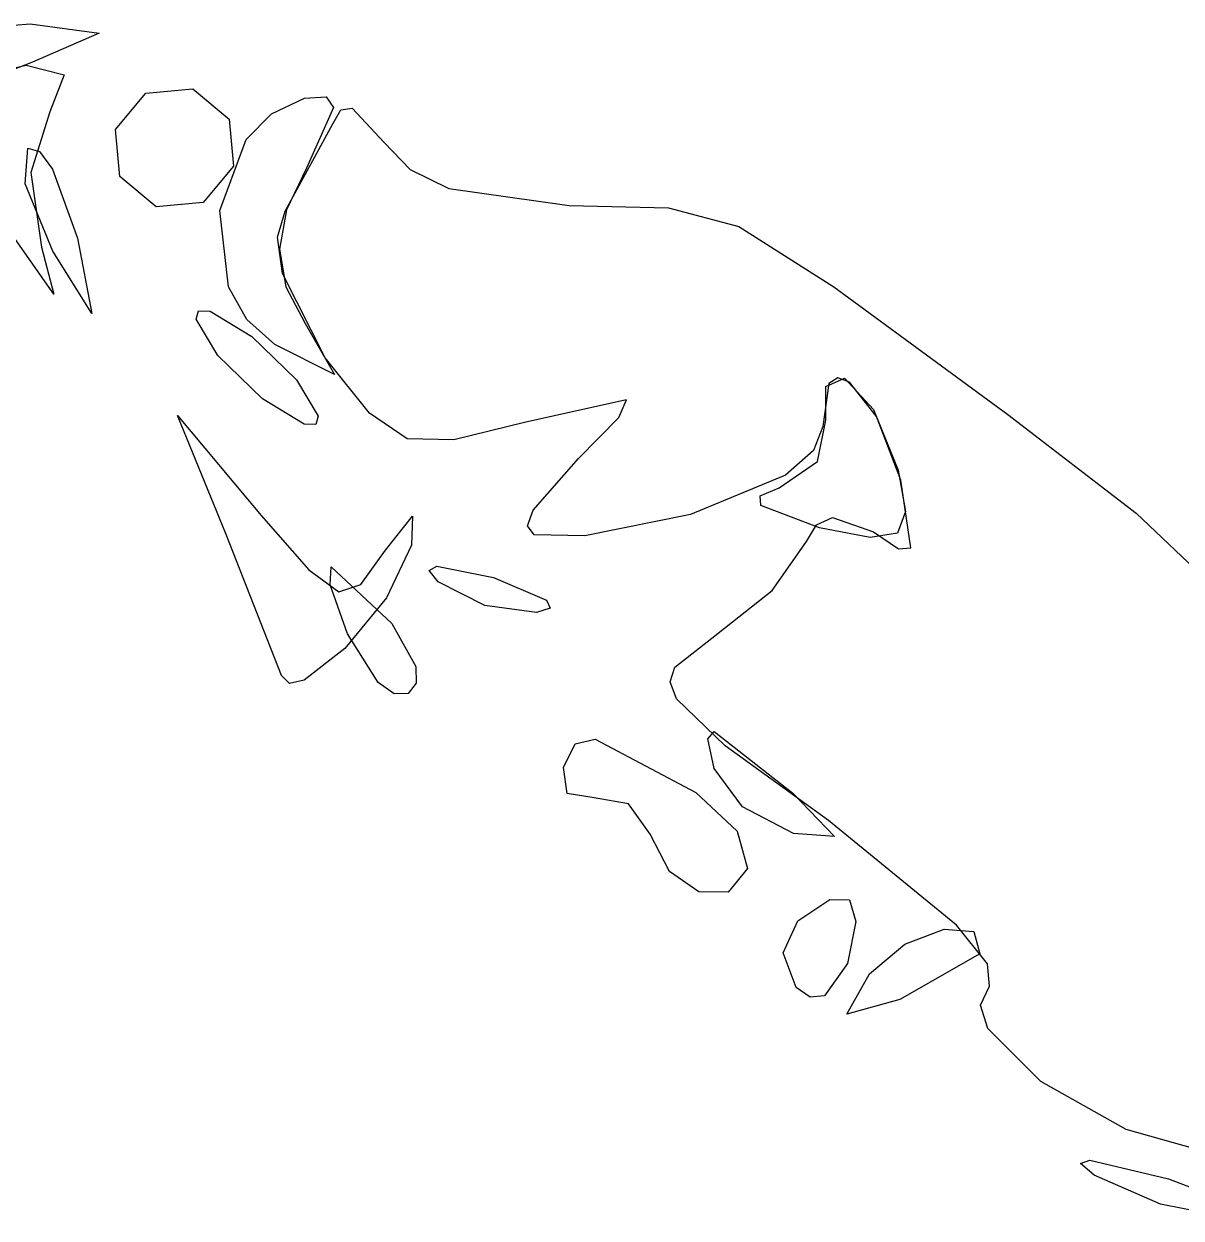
# Model space of a CAD drawing. Extents: x -886 to 651, y -59 to 942.
# Drawn here: x -359.68 to -342.36, y 136.83 to 154.71 of the extents above; entities that cross this region are included whole.
import ezdxf

# ---------------------------------------------------------------- set-up
doc = ezdxf.new("R2010")
doc.units = 0

msp = doc.modelspace()

# ---------------------------------------------------------------- linework, layer by layer
at = {"layer": 'Layer 1'}
for p, q in [((-360.190823, 154.663745), (-359.59007, 154.71225)), ((-359.59007, 154.71225), (-358.557184, 154.575401)), ((-358.557184, 154.575401), (-359.55457, 154.14126)), ((-360.408219, 153.922637), (-359.65194, 154.0922)), ((-359.55462, 154.14126), (-360.338403, 153.831199)), ((-359.65194, 154.0922), (-359.0829, 153.950379)), ((-359.55457, 154.14126), (-359.55462, 154.14126)), ((-359.0829, 153.950379), (-359.29551, 153.39647)), ((-358.31232, 153.13002), (-357.858831, 153.672497)), ((-357.858831, 153.672497), (-357.15476, 153.73748)), ((-357.15476, 153.73748), (-356.612286, 153.283987)), ((-355.975505, 153.367572), (-355.48057, 153.60115)), ((-355.48057, 153.60115), (-355.161202, 153.621397)), ((-355.050543, 153.458682), (-355.45447, 152.55006)), ((-355.161202, 153.621397), (-355.050543, 153.458682)), ((-354.938342, 153.426611), (-354.769605, 153.450079)), ((-354.769605, 153.450079), (-354.28807, 152.93625)), ((-359.29551, 153.39647), (-359.579096, 152.48904)), ((-359.29551, 153.39647), (-359.29551, 153.39647)), ((-356.612286, 153.283987), (-356.5473, 152.57992)), ((-356.355701, 152.97949), (-355.975505, 153.367572)), ((-355.05803, 153.21585), (-354.938342, 153.426611)), ((-358.247343, 152.425952), (-358.31232, 153.13002)), ((-355.77141, 151.90681), (-355.05803, 153.21585)), ((-356.750304, 151.918744), (-356.355701, 152.97949)), ((-354.28807, 152.93625), (-353.899529, 152.533278)), ((-359.666901, 152.317421), (-359.62469, 152.84963)), ((-359.62469, 152.84963), (-359.451802, 152.803347)), ((-359.451802, 152.803347), (-359.253939, 152.534134)), ((-356.5473, 152.57992), (-357.000798, 152.037442)), ((-356.5473, 152.57992), (-356.5473, 152.57992)), ((-359.579096, 152.48904), (-359.42103, 151.37062)), ((-359.253939, 152.534134), (-358.8809, 151.50358)), ((-357.70487, 151.97246), (-358.247343, 152.425952)), ((-355.45449, 152.55006), (-355.753298, 151.930036)), ((-355.45447, 152.55006), (-355.45449, 152.55006)), ((-353.899529, 152.533278), (-353.322224, 152.246605)), ((-359.25003, 151.30987), (-359.666901, 152.317421)), ((-353.322224, 152.246605), (-351.51979, 151.99442)), ((-357.000798, 152.037442), (-357.70487, 151.97246)), ((-356.62124, 150.776763), (-356.750304, 151.918744)), ((-355.88609, 151.517894), (-355.77141, 151.90681)), ((-355.753298, 151.930036), (-355.855976, 151.33915)), ((-351.51979, 151.99442), (-350.032913, 151.957412)), ((-350.032913, 151.957412), (-348.981457, 151.679849)), ((-348.981457, 151.679849), (-347.558538, 150.776693)), ((-359.236385, 150.662761), (-359.9128, 151.63215)), ((-358.8809, 151.50358), (-358.664725, 150.372752)), ((-358.8809, 151.50358), (-358.8809, 151.50358)), ((-355.812044, 150.974063), (-355.88609, 151.517894)), ((-359.42103, 151.37062), (-359.236385, 150.662761)), ((-358.664725, 150.372752), (-359.25003, 151.30987)), ((-355.855976, 151.33915), (-355.762561, 150.773156)), ((-355.17593, 149.70998), (-355.812044, 150.974063)), ((-356.346852, 150.287138), (-356.62124, 150.776763)), ((-355.762561, 150.773156), (-355.47309, 150.22781)), ((-347.558538, 150.776693), (-344.95727, 148.86291)), ((-357.104856, 150.291432), (-357.069197, 150.414748)), ((-357.069197, 150.414748), (-356.89637, 150.41025)), ((-356.89637, 150.41025), (-356.273831, 150.032422)), ((-356.77995, 149.74825), (-357.104856, 150.291432)), ((-355.92537, 149.9114), (-356.346852, 150.287138)), ((-355.47309, 150.22781), (-355.033275, 149.463537)), ((-356.273831, 150.032422), (-355.60327, 149.38152)), ((-355.033275, 149.463537), (-355.92537, 149.9114)), ((-356.109389, 149.097347), (-356.77995, 149.74825)), ((-354.509727, 148.884415), (-355.17593, 149.70998)), ((-355.60327, 149.38152), (-355.278356, 148.838337)), ((-355.60327, 149.38152), (-355.60327, 149.38152)), ((-347.680748, 149.283475), (-347.39953, 149.40664)), ((-347.497554, 149.410573), (-347.63311, 149.328373)), ((-347.323081, 149.34819), (-347.497554, 149.410573)), ((-347.39953, 149.40664), (-346.964862, 148.939363)), ((-346.921952, 148.83451), (-347.323081, 149.34819)), ((-347.63311, 149.328373), (-347.7229, 148.68538)), ((-347.68067, 148.77661), (-347.680748, 149.283475)), ((-355.48685, 148.71952), (-356.109389, 149.097347)), ((-350.660861, 149.081189), (-352.16926, 148.74875)), ((-350.779352, 148.818549), (-350.660861, 149.081189)), ((-356.65637, 147.06608), (-357.38581, 148.8457)), ((-357.38581, 148.8457), (-356.1321, 147.34842)), ((-355.278356, 148.838337), (-355.314017, 148.715022)), ((-353.948025, 148.500646), (-354.509727, 148.884415)), ((-351.38303, 148.20294), (-350.779352, 148.818549)), ((-346.964862, 148.939363), (-346.596, 148.0266)), ((-346.55886, 147.87701), (-346.921952, 148.83451)), ((-344.9573, 148.86292), (-343.034897, 147.385418)), ((-344.95727, 148.86291), (-344.9573, 148.86292)), ((-355.314017, 148.715022), (-355.48685, 148.71952)), ((-352.16926, 148.74875), (-353.248608, 148.481237)), ((-347.7229, 148.68538), (-347.862678, 148.321987)), ((-347.803252, 148.1578), (-347.68067, 148.77661)), ((-353.248608, 148.481237), (-353.948025, 148.500646)), ((-347.862678, 148.321987), (-348.283175, 147.952282)), ((-352.058062, 147.432421), (-351.38303, 148.20294)), ((-348.37939, 147.76552), (-347.803252, 148.1578)), ((-348.283175, 147.952282), (-349.70601, 147.36698)), ((-346.596, 148.0266), (-346.486203, 147.40824)), ((-346.596, 148.0266), (-346.596, 148.0266)), ((-348.66233, 147.642687), (-348.37939, 147.76552)), ((-346.408251, 146.867638), (-346.55886, 147.87701)), ((-348.652956, 147.498604), (-348.66233, 147.642687)), ((-352.142668, 147.197843), (-352.058062, 147.432421)), ((-349.70601, 147.36698), (-351.28567, 147.047396)), ((-347.77627, 147.16559), (-348.652956, 147.498604)), ((-346.486203, 147.40824), (-346.606269, 147.087839)), ((-343.034897, 147.385418), (-341.935769, 146.339334)), ((-356.1321, 147.34842), (-355.419662, 146.536018)), ((-354.27078, 146.82975), (-353.867545, 147.341891)), ((-353.867545, 147.341891), (-353.879, 146.90745)), ((-352.047647, 147.058225), (-352.142668, 147.197843)), ((-347.97071, 146.96069), (-347.819116, 147.210019)), ((-347.819116, 147.210019), (-347.581797, 147.319985)), ((-347.581797, 147.319985), (-346.96694, 147.10502)), ((-355.82794, 144.95156), (-356.65637, 147.06608)), ((-351.28567, 147.047396), (-352.047647, 147.058225)), ((-347.016268, 147.021566), (-347.77627, 147.16559)), ((-346.606269, 147.087839), (-347.016268, 147.021566)), ((-346.96694, 147.10502), (-346.589191, 146.848915)), ((-354.637691, 146.318117), (-354.27078, 146.82975)), ((-353.879, 146.9074), (-354.257153, 146.117753)), ((-353.879, 146.90745), (-353.879, 146.9074)), ((-348.482907, 146.224998), (-347.97071, 146.96069)), ((-346.589191, 146.848915), (-346.408251, 146.867638)), ((-355.419662, 146.536018), (-354.971089, 146.206395)), ((-355.101005, 146.311128), (-355.082707, 146.580349)), ((-355.082707, 146.580349), (-354.17756, 145.7352)), ((-353.615771, 146.524194), (-353.50419, 146.59294)), ((-353.4822, 146.35615), (-353.615771, 146.524194)), ((-353.50419, 146.59294), (-352.65429, 146.42365)), ((-354.84034, 145.57821), (-355.101005, 146.311128)), ((-354.971089, 146.206395), (-354.637691, 146.318117)), ((-352.784924, 146.004547), (-353.4822, 146.35615)), ((-352.65429, 146.42365), (-351.8587, 146.080052)), ((-354.257153, 146.117753), (-354.877373, 145.358621)), ((-349.38521, 145.51227), (-348.482907, 146.224998)), ((-352.01135, 145.89773), (-352.784924, 146.004547)), ((-351.805947, 145.960088), (-352.01135, 145.89769)), ((-351.8587, 146.080052), (-351.805947, 145.960088)), ((-352.01135, 145.89769), (-352.01135, 145.89773)), ((-354.380975, 144.849909), (-354.84034, 145.57821)), ((-354.17756, 145.7352), (-353.817951, 145.089316)), ((-354.17756, 145.7352), (-354.17756, 145.7352)), ((-349.940453, 145.078588), (-349.38521, 145.51227)), ((-354.877373, 145.358621), (-355.485641, 144.884919)), ((-353.817951, 145.089316), (-353.81062, 144.839274)), ((-350.007581, 144.858055), (-349.940453, 145.078588)), ((-355.705913, 144.834764), (-355.82794, 144.95156)), ((-355.485641, 144.884919), (-355.705913, 144.834764)), ((-354.139167, 144.681918), (-354.380975, 144.849909)), ((-353.92914, 144.68383), (-354.139167, 144.681918)), ((-353.81062, 144.839274), (-353.92914, 144.68383)), ((-349.914419, 144.603839), (-350.007581, 144.858055)), ((-349.187335, 143.900698), (-349.914419, 144.603839)), ((-351.433438, 143.931139), (-351.133305, 144.002191)), ((-351.133305, 144.002191), (-349.62529, 143.20027)), ((-349.447032, 144.007266), (-349.352401, 144.116941)), ((-349.35171, 143.56005), (-349.447032, 144.007266)), ((-349.352401, 144.116941), (-348.17503, 143.19331)), ((-351.60518, 143.57871), (-351.433438, 143.931139)), ((-347.63943, 142.78184), (-349.187335, 143.900698)), ((-351.550458, 143.18795), (-351.60518, 143.57871)), ((-348.928379, 142.985549), (-349.35171, 143.56005)), ((-351.14619, 143.12344), (-351.550458, 143.18795)), ((-350.631064, 143.032467), (-351.14619, 143.12344)), ((-349.62529, 143.20027), (-349.62528, 143.20029)), ((-349.62528, 143.20029), (-349.007271, 142.623486)), ((-348.17503, 143.19331), (-348.175, 143.19331)), ((-348.175, 143.19331), (-347.549726, 142.542653)), ((-350.30982, 142.57812), (-350.631064, 143.032467)), ((-348.1637, 142.58966), (-348.928379, 142.985549)), ((-345.724612, 141.213629), (-347.63943, 142.78184)), ((-350.017037, 142.018876), (-350.30982, 142.57812)), ((-349.007271, 142.623486), (-348.84947, 142.06514)), ((-347.549726, 142.542653), (-348.1637, 142.58966)), ((-349.579203, 141.712941), (-350.017037, 142.018876)), ((-348.84947, 142.06514), (-349.141589, 141.711351)), ((-349.141589, 141.711351), (-349.579203, 141.712941)), ((-348.09911, 141.27776), (-347.617779, 141.601549)), ((-347.617779, 141.601549), (-347.322721, 141.593987)), ((-347.322721, 141.593987), (-347.230308, 141.26912)), ((-348.316891, 140.802162), (-348.09911, 141.27776)), ((-347.230308, 141.26912), (-347.35691, 140.64099)), ((-346.497989, 140.931375), (-345.908461, 141.155155)), ((-345.908461, 141.155155), (-345.464983, 141.11921)), ((-345.260103, 140.634112), (-345.724612, 141.213629)), ((-345.464983, 141.11921), (-345.374, 140.786)), ((-347.02712, 140.48541), (-346.497989, 140.931375)), ((-348.12551, 140.27966), (-348.316891, 140.802162)), ((-345.374, 140.786), (-346.57096, 140.09952)), ((-345.374, 140.786), (-345.374, 140.786)), ((-347.35688, 140.64099), (-347.700586, 140.156492)), ((-347.35691, 140.64099), (-347.35688, 140.64099)), ((-345.22962, 140.29959), (-345.260103, 140.634112)), ((-347.363216, 139.88028), (-347.02712, 140.48541)), ((-347.915506, 140.136191), (-348.12551, 140.27966)), ((-345.363354, 140.01941), (-345.22962, 140.29959)), ((-347.700586, 140.156492), (-347.915506, 140.136191)), ((-346.57096, 140.09952), (-347.363216, 139.88028)), ((-345.252175, 139.667892), (-345.363354, 140.01941)), ((-344.460222, 138.871789), (-345.252175, 139.667892)), ((-343.184044, 138.153181), (-344.460222, 138.871789)), ((-341.75392, 137.75397), (-343.184044, 138.153181)), ((-343.869261, 137.648331), (-343.727571, 137.69804)), ((-343.66453, 137.4699), (-343.869261, 137.648331)), ((-343.727571, 137.69804), (-342.55108, 137.4181)), ((-342.669525, 137.038021), (-343.66453, 137.4699)), ((-342.55108, 137.4181), (-341.42385, 136.980066)), ((-341.60534, 136.82812), (-342.669525, 137.038021))]:
    msp.add_line(p, q, dxfattribs=at)

doc.saveas('drawing.dxf')
